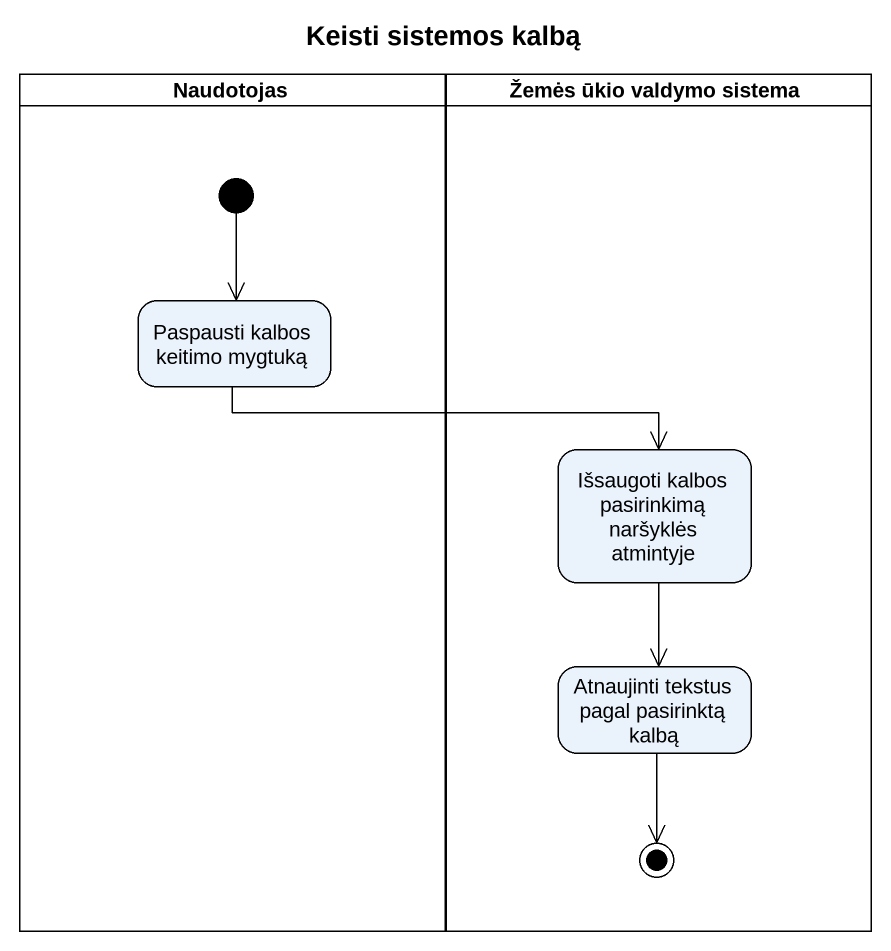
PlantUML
@startuml
title Keisti sistemos kalbą
hide empty description
state Naudotojas <<partition>> {
  state "Paspausti kalbos keitimo mygtuką" as Paspausti_kalbos_keitimo
  [*] --> Paspausti_kalbos_keitimo
}
state "Žemės ūkio valdymo sistema" as Žemės_ūkio_valdymo_sistema <<partition>> {
  state "Išsaugoti kalbos pasirinkimą naršyklės atmintyje" as Išsaugoti_kalbos
  state "Atnaujinti tekstus pagal pasirinktą kalbą" as Atnaujinti_tekstus_pagal
  Atnaujinti_tekstus_pagal --> [*]
}
Paspausti_kalbos_keitimo -right-> Išsaugoti_kalbos
Išsaugoti_kalbos --> Atnaujinti_tekstus_pagal
@enduml
